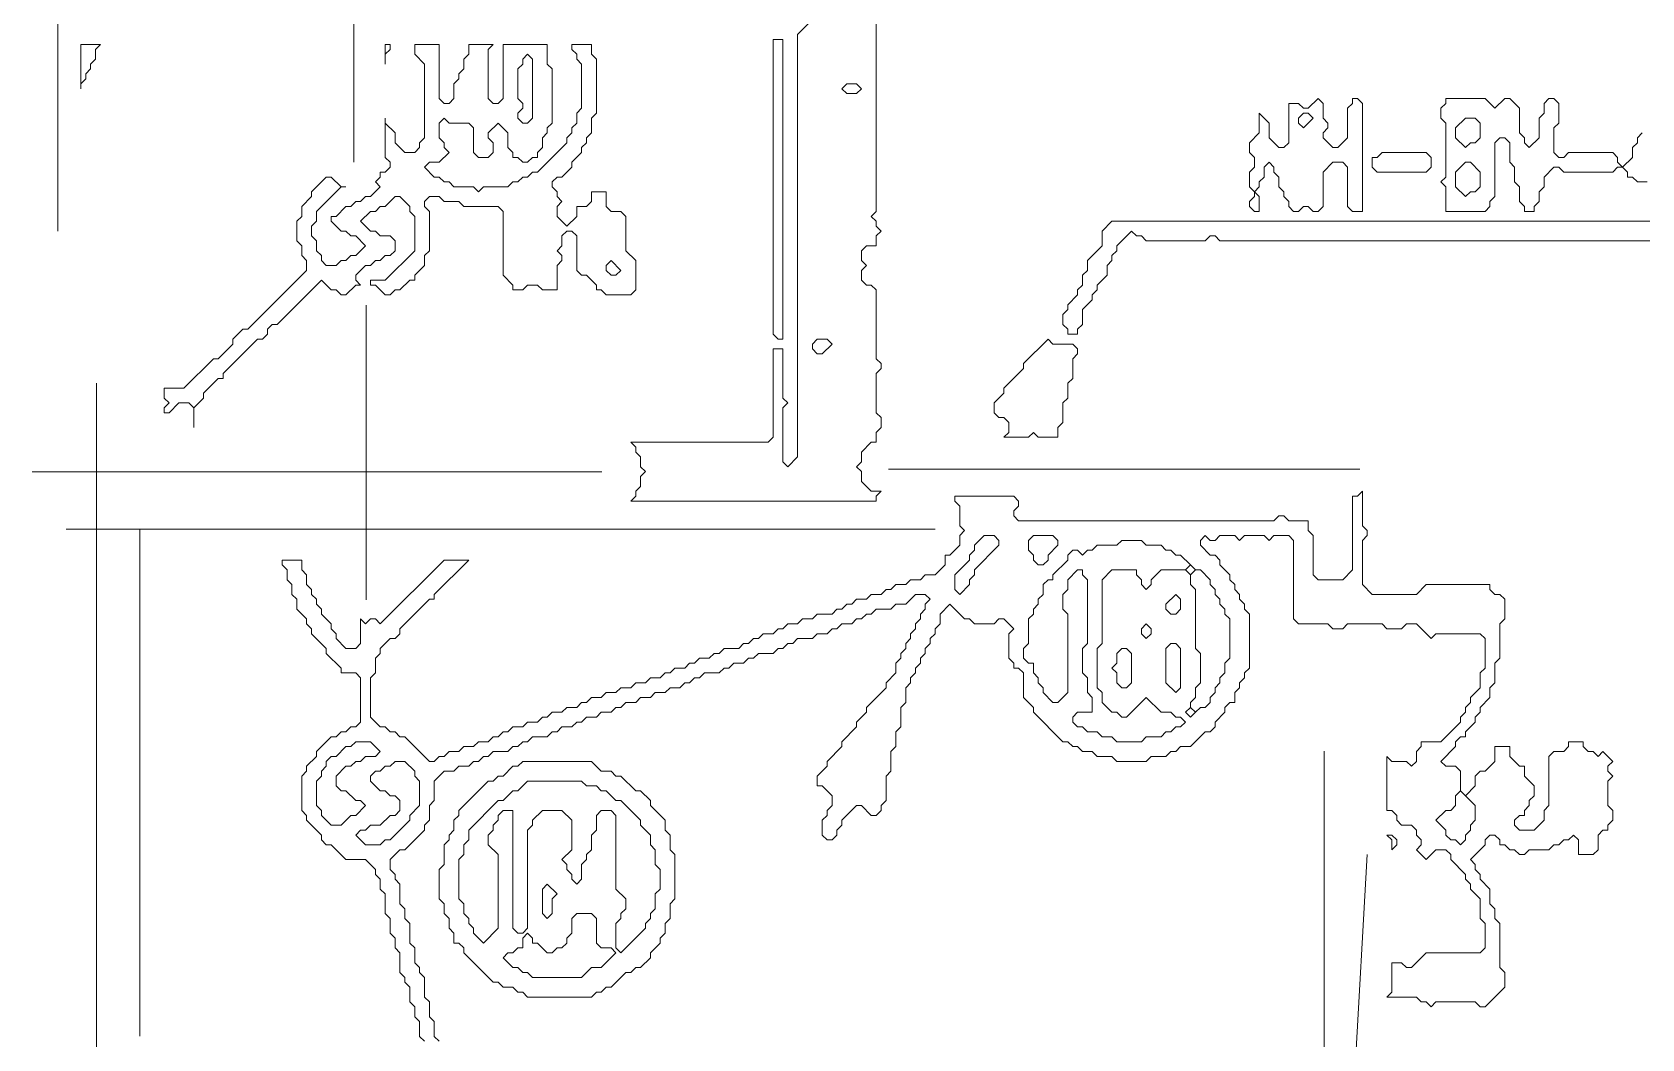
# Model space of a CAD drawing. Header units: millimetres. Extents: x 4 to 412, y 4 to 290.
# Drawn here: x 299.16 to 327.87, y 136.05 to 154 of the extents above; entities that cross this region are included whole.
import ezdxf

# ---------------------------------------------------------------- set-up
doc = ezdxf.new("R2010")
doc.units = ezdxf.units.MM
for name, color, linetype, lineweight in [('TRACE_CURVE', 6, 'Continuous', 0), ('TRACE_STRAIGHT', 5, 'Continuous', 0), ('TRACE_TEXT_SYMBOL', 6, 'Continuous', 0)]:
    doc.layers.add(name, color=color, linetype=linetype, lineweight=lineweight)

msp = doc.modelspace()

# ---------------------------------------------------------------- linework, layer by layer
at = {"layer": 'TRACE_CURVE', "color": 6}
for points in [[(314.304, 150.453), (314.217, 150.54), (314.217, 150.628), (314.129, 150.715), (314.217, 150.803), (314.217, 154.919)], [(313.341, 154.481), (312.815, 153.956), (312.815, 146.424), (312.64, 146.249), (312.553, 146.337), (312.553, 147.3), (312.64, 147.388), (312.553, 147.475), (312.553, 148.351), (312.378, 148.351), (312.378, 146.775), (312.29, 146.687), (309.838, 146.687), (309.926, 146.599), (309.926, 146.512), (310.013, 146.424), (310.013, 146.249), (310.101, 146.162), (310.013, 146.074), (310.013, 145.899), (309.926, 145.811), (309.926, 145.724), (309.838, 145.636), (314.217, 145.636), (314.217, 145.724), (314.304, 145.811), (314.129, 145.811), (313.954, 145.986), (313.954, 146.162), (313.866, 146.249), (313.954, 146.337), (313.954, 146.512), (314.129, 146.687), (314.217, 146.687), (314.217, 146.862), (314.304, 146.95), (314.304, 147.125), (314.217, 147.212), (314.217, 147.913), (314.304, 148.001), (314.304, 148.088), (314.217, 148.176), (314.217, 149.402), (314.129, 149.489), (314.042, 149.489), (313.954, 149.577), (313.954, 149.752), (314.042, 149.84), (313.954, 149.927), (313.954, 150.102), (314.042, 150.19), (314.217, 150.19), (314.217, 150.365), (314.304, 150.453)], [(327.878, 152.204), (327.791, 152.117), (327.791, 152.029), (327.703, 151.941), (327.703, 151.766), (327.528, 151.591), (327.44, 151.679), (327.44, 151.766), (327.353, 151.854), (326.565, 151.854), (326.477, 151.766), (326.389, 151.766), (326.302, 151.854), (326.302, 152.292), (326.389, 152.379), (326.389, 152.73), (326.302, 152.817), (326.214, 152.817), (326.127, 152.73), (326.127, 152.554), (326.039, 152.467), (326.039, 152.117), (325.864, 151.941), (325.776, 152.029), (325.776, 152.117), (325.689, 152.204), (325.689, 152.642), (325.514, 152.817), (325.426, 152.817), (325.251, 152.642), (325.076, 152.817), (324.375, 152.817), (324.375, 152.73), (324.288, 152.642), (324.288, 152.467), (324.375, 152.379), (324.375, 151.416), (324.288, 151.328)], [(324.288, 151.328), (324.375, 151.241), (324.375, 150.803), (325.076, 150.803), (325.163, 150.891), (325.163, 150.978), (325.251, 151.066), (325.251, 152.029), (325.339, 152.117), (325.426, 152.117), (325.514, 152.029), (325.514, 151.679), (325.601, 151.591), (325.601, 151.328), (325.689, 151.241), (325.689, 150.978), (325.776, 150.891), (325.776, 150.803), (325.952, 150.803), (325.952, 150.891), (326.039, 150.978), (326.039, 151.153), (326.127, 151.241), (326.127, 151.416), (326.302, 151.591), (326.389, 151.591), (326.477, 151.504), (327.353, 151.504), (327.44, 151.591), (327.528, 151.591), (327.616, 151.504), (327.616, 151.416), (327.703, 151.416), (327.791, 151.328), (327.966, 151.328)], [(317.632, 149.139), (317.632, 149.051), (317.544, 148.964), (317.544, 148.789), (317.632, 148.701), (317.632, 148.614), (317.807, 148.614), (317.807, 148.701), (317.895, 148.789), (317.895, 149.051), (318.07, 149.227), (318.07, 149.314), (318.157, 149.402), (318.157, 149.489), (318.333, 149.665), (318.333, 149.84), (318.42, 149.927), (318.42, 150.015), (318.508, 150.102), (318.508, 150.19), (318.771, 150.453), (318.858, 150.365), (318.946, 150.365), (319.033, 150.278), (320.084, 150.278), (320.172, 150.365), (320.259, 150.365), (320.347, 150.278), (328.579, 150.278)], [(330.068, 150.628), (318.42, 150.628), (318.245, 150.453), (318.245, 150.19), (317.982, 149.927), (317.982, 149.752), (317.895, 149.665), (317.895, 149.489), (317.807, 149.402), (317.807, 149.314), (317.632, 149.139)], [(322.887, 145.811), (322.799, 145.724), (322.711, 145.724), (322.711, 144.41), (322.536, 144.235), (322.098, 144.235), (322.011, 144.322), (322.011, 145.023), (321.923, 145.111), (321.923, 145.286), (321.573, 145.286), (321.485, 145.373), (321.398, 145.373), (321.31, 145.286), (316.756, 145.286), (316.669, 145.373), (316.669, 145.461), (316.756, 145.549), (316.756, 145.636), (316.669, 145.724), (315.618, 145.724), (315.618, 145.636), (315.705, 145.549), (315.705, 145.198), (315.793, 145.111), (315.705, 145.023), (315.705, 144.848), (315.53, 144.673), (315.443, 144.673), (315.443, 144.498), (315.268, 144.322), (315.092, 144.322), (315.005, 144.235), (314.83, 144.235), (314.742, 144.147), (314.567, 144.147), (314.479, 144.06), (314.392, 144.06), (314.304, 143.972), (314.129, 143.972), (314.042, 143.885), (313.866, 143.885), (313.779, 143.797), (313.691, 143.797), (313.604, 143.709), (313.516, 143.709), (313.428, 143.622), (313.166, 143.622), (313.078, 143.534), (312.903, 143.534), (312.815, 143.447), (312.64, 143.447), (312.553, 143.359), (312.465, 143.359), (312.378, 143.272), (312.202, 143.272), (312.115, 143.184), (312.027, 143.184), (311.94, 143.096), (311.852, 143.096), (311.765, 143.009), (311.502, 143.009), (311.414, 142.921), (311.327, 142.921)], [(324.025, 144.147), (323.85, 143.972), (323.062, 143.972), (322.887, 144.147), (322.887, 144.935), (322.974, 145.023), (322.974, 145.111), (322.887, 145.198), (322.887, 145.811)], [(316.406, 143.534), (316.494, 143.534), (316.669, 143.359), (316.581, 143.272), (316.581, 142.834), (316.669, 142.746), (316.669, 142.659), (316.756, 142.659), (316.844, 142.571), (316.844, 142.133), (317.019, 141.958), (317.019, 141.87), (317.544, 141.345), (317.632, 141.345), (317.72, 141.257), (317.807, 141.257), (317.895, 141.17), (318.07, 141.17), (318.157, 141.082), (318.42, 141.082), (318.508, 140.995), (319.033, 140.995), (319.121, 141.082), (319.384, 141.082), (319.471, 141.17), (319.559, 141.17), (319.646, 141.257), (319.821, 141.257), (320.084, 141.52), (320.172, 141.52), (320.259, 141.608), (320.259, 141.695), (320.434, 141.87), (320.434, 141.958), (320.522, 142.046), (320.61, 142.046), (320.61, 142.221), (320.697, 142.308), (320.697, 142.396), (320.785, 142.483), (320.785, 142.571), (320.872, 142.659), (320.872, 143.622), (320.785, 143.709), (320.785, 143.797), (320.697, 143.885), (320.697, 143.972), (320.61, 144.06), (320.61, 144.147), (320.522, 144.235), (320.522, 144.322), (320.347, 144.498), (320.347, 144.585), (320.259, 144.673), (320.172, 144.673), (319.997, 144.848), (319.997, 144.935), (320.084, 145.023), (320.172, 144.935), (320.259, 144.935), (320.347, 145.023), (320.61, 145.023), (320.697, 144.935), (320.785, 145.023)], [(320.785, 145.023), (321.135, 145.023), (321.223, 144.935), (321.31, 145.023), (321.573, 145.023), (321.66, 144.935), (321.66, 143.534), (321.748, 143.447), (322.273, 143.447), (322.361, 143.359), (322.536, 143.359), (322.624, 143.447), (323.237, 143.447), (323.324, 143.359), (323.587, 143.359), (323.675, 143.447), (323.85, 143.447), (324.113, 143.184), (324.2, 143.272), (324.988, 143.272), (325.076, 143.184), (325.076, 142.659), (324.988, 142.571), (324.988, 142.308), (324.813, 142.133), (324.813, 142.046), (324.726, 141.958), (324.726, 141.87), (324.638, 141.783), (324.638, 141.695), (324.288, 141.345), (323.937, 141.345), (323.937, 141.257), (323.85, 141.17), (323.85, 140.995), (323.762, 140.907), (323.675, 140.995), (323.412, 140.995), (323.324, 141.082), (323.324, 140.119), (323.412, 140.119), (323.5, 140.031), (323.5, 139.944), (323.587, 139.856), (323.762, 139.856), (323.85, 139.769), (323.85, 139.681), (323.937, 139.593), (323.937, 139.506), (323.85, 139.418), (324.025, 139.243), (324.2, 139.418), (324.375, 139.418), (324.463, 139.331), (324.463, 139.243), (324.726, 138.98), (324.726, 138.893), (324.813, 138.805), (324.813, 138.718), (324.988, 138.543), (324.988, 138.192), (325.076, 138.105), (325.076, 137.667), (324.988, 137.579)], [(317.807, 144.41), (317.632, 144.235), (317.632, 144.06), (317.544, 143.972), (317.544, 143.709), (317.632, 143.622), (317.632, 142.221), (317.457, 142.046), (317.369, 142.046), (317.194, 142.221), (317.194, 142.308), (317.107, 142.396), (317.107, 142.483), (317.019, 142.571), (317.019, 142.746), (316.931, 142.746), (316.844, 142.834), (316.844, 143.009), (316.931, 143.096), (316.931, 143.534), (317.019, 143.622), (317.019, 143.709), (317.107, 143.797), (317.107, 143.885), (317.194, 143.972), (317.194, 144.147), (317.282, 144.235), (317.369, 144.235), (317.369, 144.322), (317.632, 144.585), (317.632, 144.673), (317.72, 144.76), (317.807, 144.76), (317.895, 144.673), (317.982, 144.76), (318.07, 144.76), (318.157, 144.848), (318.508, 144.848)], [(318.508, 144.848), (318.595, 144.935), (318.946, 144.935), (319.033, 144.848), (319.296, 144.848), (319.384, 144.76), (319.471, 144.76), (319.559, 144.673), (319.646, 144.673), (319.821, 144.498), (319.734, 144.41), (319.296, 144.41), (319.121, 144.235), (319.121, 144.147), (319.033, 144.06), (318.946, 144.147), (318.946, 144.235), (318.858, 144.322), (318.858, 144.41), (318.42, 144.41), (318.245, 144.235), (318.245, 143.096), (318.157, 143.009), (318.157, 142.308), (318.245, 142.221), (318.245, 142.046), (318.42, 141.87), (318.508, 141.87), (318.595, 141.783), (318.683, 141.783), (319.033, 142.133), (319.296, 141.87), (319.471, 141.87), (319.559, 141.783), (319.646, 141.783), (319.734, 141.695), (319.646, 141.608), (319.559, 141.608), (319.471, 141.52), (319.384, 141.52), (319.296, 141.433), (319.033, 141.433), (318.946, 141.345), (318.508, 141.345), (318.42, 141.433), (318.245, 141.433), (318.157, 141.52), (317.982, 141.52), (317.895, 141.608), (317.807, 141.608), (317.72, 141.695), (317.72, 141.783), (317.807, 141.87), (318.07, 141.87), (318.07, 142.133), (317.982, 142.221), (317.982, 142.483), (317.895, 142.571), (317.895, 143.009), (317.982, 143.096), (317.982, 144.235), (317.895, 144.322), (317.895, 144.41), (317.807, 144.41)], [(306.335, 143.972), (306.948, 144.585), (306.51, 144.585), (305.372, 143.447), (305.284, 143.534), (305.196, 143.534), (305.109, 143.447), (305.021, 143.534), (305.021, 143.096), (304.934, 143.009), (304.759, 143.009), (304.583, 143.184), (304.583, 143.272), (304.496, 143.359), (304.496, 143.447), (304.321, 143.622), (304.321, 143.709), (304.233, 143.797), (304.233, 143.885), (304.146, 143.972), (304.146, 144.06), (304.058, 144.147), (304.058, 144.322), (303.97, 144.41), (303.97, 144.585), (303.62, 144.585), (303.62, 144.498), (303.708, 144.41), (303.708, 144.235), (303.795, 144.147), (303.795, 143.972), (303.883, 143.885), (303.883, 143.709), (304.058, 143.534), (304.058, 143.447), (304.146, 143.359), (304.146, 143.272), (304.408, 143.009), (304.408, 142.921), (304.671, 142.659), (304.671, 142.571), (304.934, 142.571), (305.021, 142.483), (305.021, 141.695), (304.934, 141.608), (304.846, 141.608), (304.759, 141.52), (304.671, 141.52), (304.583, 141.433), (304.496, 141.433), (304.233, 141.17), (304.233, 141.082), (304.058, 140.907), (304.058, 140.82), (303.97, 140.732), (303.97, 140.119), (304.058, 140.031), (304.058, 139.944), (304.321, 139.681), (304.321, 139.593), (304.408, 139.506), (304.496, 139.506), (304.759, 139.243), (305.109, 139.243)], [(327.178, 141.17), (327.09, 141.082), (327.003, 141.17), (326.915, 141.17), (326.827, 141.257), (326.827, 141.345), (326.565, 141.345), (326.565, 141.257), (326.477, 141.17), (326.302, 141.17), (326.214, 141.082), (326.214, 140.206), (326.127, 140.119), (326.127, 139.944), (325.952, 139.769), (325.689, 139.769), (325.601, 139.856), (325.601, 139.944), (325.689, 140.031), (325.776, 140.031), (325.776, 140.119), (325.864, 140.206), (325.864, 140.294), (325.952, 140.382), (325.952, 140.557), (325.776, 140.732), (325.776, 140.907), (325.689, 140.907), (325.514, 141.082), (325.514, 141.257), (325.251, 141.257), (325.251, 140.995), (325.076, 140.82), (324.988, 140.82), (324.901, 140.732), (324.901, 140.557), (324.726, 140.382), (324.638, 140.469), (324.638, 140.82), (324.55, 140.907), (324.375, 140.907), (324.288, 140.995), (324.55, 141.257), (324.55, 141.345), (324.638, 141.433), (324.726, 141.433), (324.726, 141.52), (324.901, 141.695), (324.901, 141.783), (324.988, 141.87), (324.988, 141.958), (325.163, 142.133), (325.163, 142.308), (325.251, 142.396), (325.251, 142.746), (325.339, 142.834), (325.339, 143.447), (325.426, 143.534), (325.426, 143.885), (325.339, 143.972), (325.251, 143.972), (325.163, 144.06), (325.163, 144.147), (324.025, 144.147)], [(311.327, 142.921), (311.239, 142.834), (311.064, 142.834), (310.976, 142.746), (310.889, 142.746), (310.801, 142.659), (310.626, 142.659), (310.539, 142.571), (310.451, 142.571), (310.363, 142.483), (310.188, 142.483), (310.101, 142.396), (309.926, 142.396), (309.838, 142.308), (309.663, 142.308), (309.575, 142.221), (309.4, 142.221), (309.312, 142.133), (309.137, 142.133), (309.05, 142.046), (308.962, 142.046), (308.875, 141.958), (308.699, 141.958), (308.612, 141.87), (308.437, 141.87), (308.349, 141.783), (308.262, 141.783), (308.174, 141.695), (307.999, 141.695), (307.911, 141.608), (307.736, 141.608), (307.649, 141.52), (307.561, 141.52), (307.473, 141.433), (307.386, 141.433), (307.298, 141.345), (307.123, 141.345), (307.036, 141.257), (306.86, 141.257), (306.773, 141.17), (306.598, 141.17), (306.51, 141.082), (306.423, 141.082), (306.335, 140.995), (306.247, 140.995), (305.81, 141.433), (305.722, 141.433), (305.634, 141.52), (305.547, 141.52), (305.459, 141.608), (305.372, 141.608), (305.196, 141.783), (305.196, 142.483), (305.284, 142.571), (305.284, 142.834), (305.372, 142.921), (305.372, 143.009), (305.547, 143.184), (305.634, 143.184), (305.722, 143.272), (305.722, 143.359), (306.247, 143.885), (306.335, 143.885), (306.335, 143.972)], [(308.962, 141.695), (309.05, 141.783), (309.225, 141.783), (309.312, 141.87), (309.488, 141.87), (309.575, 141.958), (309.663, 141.958), (309.75, 142.046), (309.926, 142.046), (310.013, 142.133), (310.188, 142.133), (310.276, 142.221), (310.451, 142.221), (310.539, 142.308), (310.714, 142.308), (310.801, 142.396), (310.889, 142.396), (310.976, 142.483), (311.064, 142.483), (311.152, 142.571), (311.414, 142.571), (311.502, 142.659), (311.589, 142.659), (311.677, 142.746), (311.852, 142.746), (311.94, 142.834), (312.027, 142.834), (312.115, 142.921), (312.378, 142.921), (312.465, 143.009), (312.553, 143.009), (312.64, 143.096), (312.728, 143.096), (312.815, 143.184), (313.078, 143.184), (313.166, 143.272), (313.341, 143.272), (313.428, 143.359), (313.516, 143.359), (313.604, 143.447), (313.779, 143.447), (313.866, 143.534), (313.954, 143.534), (314.042, 143.622), (314.129, 143.622), (314.217, 143.709), (314.479, 143.709), (314.567, 143.797), (314.742, 143.797), (314.917, 143.972), (315.092, 143.972), (315.18, 143.885), (315.092, 143.797), (315.092, 143.709), (315.005, 143.622), (315.005, 143.534), (314.917, 143.447), (314.917, 143.359), (314.83, 143.272), (314.83, 143.184), (314.742, 143.096), (314.742, 143.009), (314.655, 142.921), (314.655, 142.834)], [(314.655, 142.834), (314.567, 142.746), (314.567, 142.571), (314.392, 142.396), (314.392, 142.308), (314.042, 141.958), (314.042, 141.87), (313.866, 141.695), (313.866, 141.608), (313.604, 141.345), (313.604, 141.257), (313.341, 140.995), (313.341, 140.907), (313.166, 140.732), (313.166, 140.557), (313.253, 140.557), (313.428, 140.382), (313.428, 140.206), (313.341, 140.119), (313.341, 140.031), (313.253, 139.944), (313.253, 139.681), (313.341, 139.593), (313.428, 139.593), (313.516, 139.681), (313.516, 139.769), (313.604, 139.856), (313.604, 139.944), (313.866, 140.206), (313.954, 140.206), (314.129, 140.031), (314.217, 140.031), (314.304, 140.119), (314.304, 140.206), (314.392, 140.294), (314.392, 140.732), (314.479, 140.82), (314.479, 141.17), (314.567, 141.257), (314.567, 141.52), (314.655, 141.608), (314.655, 141.958), (314.742, 142.046), (314.742, 142.308), (314.83, 142.396), (314.83, 142.483), (314.917, 142.571), (314.917, 142.659), (315.005, 142.746), (315.005, 142.834), (315.092, 142.921), (315.092, 143.009), (315.18, 143.096), (315.18, 143.184), (315.268, 143.272), (315.268, 143.359), (315.355, 143.447), (315.355, 143.622), (315.53, 143.797), (315.793, 143.534), (315.881, 143.534), (315.968, 143.447), (316.318, 143.447), (316.406, 143.534)], [(306.423, 136.003), (306.335, 136.09), (306.335, 136.353), (306.247, 136.441), (306.247, 136.704), (306.16, 136.791), (306.16, 137.141), (306.072, 137.229), (306.072, 137.317), (305.985, 137.404), (305.985, 137.667), (305.897, 137.754), (305.897, 138.105), (305.81, 138.192), (305.81, 138.367), (305.722, 138.455), (305.722, 138.805), (305.634, 138.893), (305.634, 138.98), (305.547, 139.068), (305.547, 139.243), (305.722, 139.418), (305.81, 139.418), (306.16, 139.769), (306.16, 139.856), (306.247, 139.944), (306.247, 140.206), (306.335, 140.294), (306.335, 140.644), (306.51, 140.82), (306.685, 140.82), (306.773, 140.907), (306.948, 140.907), (307.036, 140.995), (307.123, 140.995), (307.211, 141.082), (307.298, 141.082), (307.386, 141.17), (307.649, 141.17), (307.736, 141.257), (307.824, 141.257), (307.911, 141.345), (307.999, 141.345), (308.086, 141.433), (308.349, 141.433), (308.437, 141.52), (308.524, 141.52), (308.612, 141.608), (308.787, 141.608), (308.875, 141.695), (308.962, 141.695)], [(324.988, 137.579), (324.025, 137.579), (323.762, 137.317), (323.675, 137.317), (323.587, 137.404), (323.412, 137.404), (323.412, 136.879), (323.324, 136.791), (323.85, 136.791), (323.937, 136.704), (324.025, 136.704), (324.113, 136.616), (324.2, 136.704), (324.901, 136.704), (324.988, 136.616), (325.076, 136.616), (325.426, 136.966), (325.426, 137.229), (325.339, 137.317), (325.339, 138.105), (325.251, 138.192), (325.251, 138.367), (325.163, 138.455), (325.163, 138.718), (324.988, 138.893), (324.988, 138.98), (324.901, 139.068), (324.901, 139.156), (324.813, 139.243), (325.076, 139.506), (325.076, 139.593), (325.163, 139.681), (325.251, 139.681), (325.339, 139.593), (325.339, 139.506), (325.426, 139.506), (325.514, 139.418), (325.601, 139.418), (325.689, 139.331), (325.776, 139.331), (325.864, 139.418), (326.214, 139.418), (326.302, 139.506), (326.389, 139.506), (326.477, 139.593), (326.565, 139.593), (326.652, 139.681), (326.74, 139.593), (326.74, 139.331), (327.003, 139.331), (327.09, 139.418), (327.09, 139.681), (327.178, 139.769), (327.265, 139.769), (327.265, 139.856), (327.353, 139.944), (327.353, 140.119), (327.265, 140.206), (327.265, 140.644), (327.353, 140.732), (327.265, 140.82), (327.265, 140.907), (327.353, 140.995), (327.178, 141.17)], [(305.109, 139.243), (305.284, 139.068), (305.284, 138.98), (305.372, 138.893), (305.372, 138.718), (305.459, 138.63), (305.459, 138.28), (305.547, 138.192), (305.547, 137.93), (305.634, 137.842), (305.634, 137.667), (305.722, 137.579), (305.722, 137.229), (305.81, 137.141), (305.81, 137.054), (305.897, 136.966), (305.897, 136.704), (305.985, 136.616), (305.985, 136.441), (306.072, 136.353), (306.072, 136.09), (306.16, 136.003)]]:
    msp.add_lwpolyline(points, dxfattribs=at)
for points in [[(313.604, 152.992), (313.691, 153.08), (313.866, 153.08), (313.954, 152.992), (313.866, 152.905), (313.691, 152.905)], [(324.726, 152.467), (324.901, 152.467), (324.988, 152.379), (324.988, 152.117), (324.901, 152.029), (324.813, 152.029), (324.726, 151.941), (324.55, 152.117), (324.55, 152.292)], [(324.726, 151.679), (324.813, 151.679), (324.988, 151.504), (324.988, 151.241), (324.901, 151.153), (324.813, 151.153), (324.726, 151.066), (324.55, 151.241), (324.55, 151.504)], [(313.078, 148.438), (313.166, 148.526), (313.341, 148.526), (313.428, 148.438), (313.253, 148.263), (313.166, 148.263), (313.078, 148.351)], [(316.143, 145.023), (316.318, 145.023), (316.406, 144.935), (316.406, 144.848), (315.968, 144.41), (315.968, 144.322), (315.881, 144.235), (315.881, 144.147), (315.705, 143.972), (315.618, 144.06), (315.618, 144.322), (315.881, 144.585), (315.881, 144.673), (315.968, 144.76), (315.968, 144.848)], [(316.931, 144.935), (317.019, 145.023), (317.369, 145.023), (317.457, 144.935), (317.457, 144.848), (317.282, 144.673), (317.282, 144.585), (317.194, 144.498), (317.107, 144.498), (317.019, 144.585), (317.019, 144.673), (316.931, 144.76)], [(319.734, 144.41), (319.821, 144.498), (319.909, 144.41), (319.821, 144.322)], [(319.821, 144.322), (319.909, 144.41), (319.997, 144.41), (320.172, 144.235), (320.172, 144.147), (320.259, 144.06), (320.259, 143.972), (320.347, 143.885), (320.347, 143.797), (320.434, 143.709), (320.434, 143.622), (320.522, 143.534), (320.522, 142.834), (320.434, 142.746), (320.434, 142.571), (320.347, 142.483), (320.347, 142.396), (320.259, 142.308), (320.259, 142.221), (320.172, 142.133), (320.172, 142.046), (320.084, 141.958), (319.997, 141.958), (319.909, 141.87), (319.821, 141.958), (319.821, 142.046), (319.909, 142.133), (319.909, 142.308), (319.997, 142.396), (319.997, 142.921), (319.909, 143.009), (319.909, 144.06), (319.821, 144.147)], [(319.559, 143.972), (319.646, 143.885), (319.646, 143.709), (319.559, 143.622), (319.471, 143.622), (319.384, 143.709), (319.384, 143.797)], [(318.946, 143.359), (319.033, 143.447), (319.121, 143.359), (319.121, 143.272), (319.033, 143.184), (318.946, 143.272)], [(318.508, 142.921), (318.595, 143.009), (318.683, 143.009), (318.771, 142.921), (318.771, 142.396), (318.683, 142.308), (318.595, 142.308), (318.508, 142.396), (318.508, 142.571), (318.42, 142.659), (318.508, 142.746)], [(319.384, 143.009), (319.471, 143.096), (319.559, 143.096), (319.646, 143.009), (319.646, 142.308), (319.559, 142.221), (319.384, 142.396)], [(319.734, 141.87), (319.821, 141.958), (319.909, 141.87), (319.821, 141.783)], [(304.846, 141.257), (304.934, 141.345), (305.196, 141.345), (305.372, 141.17), (305.284, 141.082), (305.109, 141.082), (305.021, 140.995), (304.934, 140.995), (304.846, 140.907), (304.759, 140.907), (304.583, 140.732), (304.583, 140.557), (304.671, 140.469), (304.759, 140.469), (304.934, 140.294), (305.021, 140.294), (305.109, 140.206), (304.934, 140.031), (304.846, 140.031), (304.671, 139.856), (304.496, 139.856), (304.321, 140.031), (304.321, 140.119), (304.233, 140.206), (304.233, 140.644), (304.321, 140.732), (304.321, 140.82), (304.408, 140.907), (304.408, 140.995), (304.496, 141.082), (304.583, 141.082), (304.759, 141.257)], [(305.547, 140.907), (305.634, 140.995), (305.81, 140.995), (305.985, 140.82), (305.985, 140.732), (306.072, 140.644), (306.072, 140.206), (305.897, 140.031), (305.897, 139.944), (305.547, 139.593), (305.459, 139.593), (305.372, 139.506), (305.109, 139.506), (304.934, 139.681), (305.021, 139.769), (305.109, 139.769), (305.196, 139.856), (305.372, 139.856), (305.547, 140.031), (305.634, 140.031), (305.722, 140.119), (305.722, 140.294), (305.634, 140.382), (305.547, 140.382), (305.459, 140.469), (305.372, 140.469), (305.196, 140.644), (305.196, 140.732), (305.284, 140.82), (305.372, 140.82), (305.459, 140.907)], [(324.55, 140.382), (324.638, 140.469), (324.901, 140.206), (324.901, 139.944), (324.813, 139.856), (324.813, 139.769), (324.726, 139.681), (324.726, 139.593), (324.638, 139.506), (324.55, 139.593), (324.463, 139.593), (324.375, 139.681), (324.375, 139.769), (324.2, 139.944), (324.375, 140.119), (324.463, 140.119), (324.55, 140.206)]]:
    msp.add_lwpolyline(points, close=True, dxfattribs=at)
at = {"layer": 'TRACE_STRAIGHT', "color": 5}
for p, q in [((304.901, 171.208), (304.901, 151.679)), ((299.621, 164.289), (299.621, 150.453)), ((305.118, 149.128), (305.118, 143.873)), ((300.309, 147.738), (300.309, 106.402)), ((299.163, 146.161), (309.322, 146.161)), ((314.436, 146.205), (322.843, 146.205)), ((299.767, 145.133), (315.268, 145.133)), ((301.082, 145.133), (301.082, 136.093)), ((322.204, 141.174), (322.204, 106.403)), ((322.683, 134.213), (322.974, 139.331))]:
    msp.add_line(p, q, dxfattribs=at)
at = {"layer": 'TRACE_TEXT_SYMBOL', "color": 6}
for points in [[(300.03, 153.781), (300.03, 152.992), (300.03, 153.08), (300.117, 153.167), (300.117, 153.255), (300.205, 153.343), (300.205, 153.43), (300.292, 153.518), (300.292, 153.693), (300.38, 153.781)], [(305.459, 153.781), (305.459, 153.43), (305.459, 153.605), (305.547, 153.693), (305.547, 153.781)], [(307.911, 153.518), (307.999, 153.605), (308.086, 153.518), (308.086, 152.467), (307.999, 152.379), (307.911, 152.379), (307.824, 152.467), (307.824, 152.554), (307.911, 152.642), (307.911, 152.73), (307.824, 152.817), (307.824, 153.343), (307.911, 153.43)], [(312.378, 153.868), (312.378, 148.614), (312.465, 148.526), (312.553, 148.526), (312.553, 153.868)], [(321.748, 152.467), (321.836, 152.554), (321.923, 152.554), (322.011, 152.467), (321.836, 152.292), (321.748, 152.379)], [(323.237, 151.854), (323.149, 151.766), (323.062, 151.766), (323.062, 151.591), (323.149, 151.504), (324.025, 151.504), (324.113, 151.591), (324.113, 151.766), (324.025, 151.854)], [(309.4, 149.84), (309.488, 149.927), (309.663, 149.752), (309.575, 149.665), (309.488, 149.665), (309.4, 149.752)], [(317.282, 148.526), (316.844, 148.088), (316.844, 148.001), (316.494, 147.65), (316.494, 147.563), (316.318, 147.388), (316.318, 147.212), (316.406, 147.125), (316.494, 147.125), (316.581, 147.037), (316.581, 146.862), (316.494, 146.775), (316.931, 146.775), (317.019, 146.862), (317.107, 146.775), (317.457, 146.775), (317.457, 146.95), (317.544, 147.037), (317.544, 147.388), (317.632, 147.475), (317.632, 147.738), (317.72, 147.825), (317.72, 148.176), (317.807, 148.263), (317.807, 148.351), (317.72, 148.438), (317.369, 148.438)], [(323.324, 139.681), (323.412, 139.593), (323.412, 139.418), (323.5, 139.506), (323.5, 139.593), (323.412, 139.681)], [(308.262, 138.718), (308.349, 138.805), (308.524, 138.63), (308.437, 138.543), (308.437, 138.28), (308.349, 138.192), (308.262, 138.28)], [(308.787, 138.192), (308.875, 138.28), (309.137, 138.28), (309.225, 138.192), (309.225, 137.754), (309.312, 137.667), (309.488, 137.667), (309.575, 137.579), (309.312, 137.317), (309.137, 137.317), (308.962, 137.141), (308.086, 137.141), (307.999, 137.229), (307.911, 137.229), (307.824, 137.317), (307.736, 137.317), (307.561, 137.492), (307.649, 137.579), (307.736, 137.579), (307.824, 137.667), (307.911, 137.667), (307.911, 137.842), (307.999, 137.93), (308.086, 137.842), (308.086, 137.754), (308.174, 137.754), (308.349, 137.579), (308.437, 137.579), (308.524, 137.667), (308.612, 137.667), (308.699, 137.754), (308.699, 137.842), (308.787, 137.93)]]:
    msp.add_lwpolyline(points, close=True, dxfattribs=at)
for points in [[(305.985, 153.781), (305.985, 153.605), (306.16, 153.43), (306.16, 152.117), (306.072, 152.029), (306.072, 151.941), (305.985, 151.854), (305.81, 151.854), (305.634, 152.029), (305.634, 152.204), (305.459, 152.379), (305.459, 152.467), (305.459, 151.766), (305.547, 151.679), (305.547, 151.591), (305.459, 151.504), (305.372, 151.504), (305.372, 151.416), (305.284, 151.328), (305.372, 151.241), (305.196, 151.066), (305.109, 151.066), (305.021, 150.978), (304.934, 150.978), (304.846, 150.891), (304.759, 150.891), (304.583, 150.715), (304.496, 150.715), (304.496, 150.628), (304.671, 150.453), (304.759, 150.453), (304.846, 150.365), (304.934, 150.365), (305.109, 150.19), (304.934, 150.015), (304.846, 150.015), (304.759, 149.927), (304.671, 149.927), (304.583, 149.84), (304.408, 149.84), (304.321, 149.927), (304.321, 150.015), (304.233, 150.102), (304.233, 150.278), (304.146, 150.365), (304.146, 150.54), (304.233, 150.628), (304.233, 150.803), (304.671, 151.241), (304.759, 151.241), (304.671, 151.241), (304.496, 151.416), (304.408, 151.416), (304.146, 151.153), (304.146, 151.066), (303.97, 150.891), (303.97, 150.715), (303.883, 150.628), (303.883, 150.278), (303.97, 150.19), (303.97, 150.015), (304.058, 149.927), (304.058, 149.752), (303.007, 148.701)], [(307.298, 152.117), (307.298, 152.204), (307.473, 152.379), (307.649, 152.204), (307.649, 151.941), (307.736, 151.854), (307.736, 151.766), (307.824, 151.766), (307.911, 151.679), (307.999, 151.679), (308.086, 151.766), (308.174, 151.766), (308.174, 151.854), (308.262, 151.941), (308.262, 152.117), (308.349, 152.204), (308.349, 152.292), (308.437, 152.379), (308.437, 153.343), (308.349, 153.43), (308.349, 153.781), (307.561, 153.781), (307.561, 152.817), (307.473, 152.73), (307.386, 152.73), (307.298, 152.817), (307.298, 153.693), (307.386, 153.781), (306.948, 153.781), (306.948, 153.605), (306.86, 153.518), (306.86, 153.343), (306.773, 153.255), (306.773, 153.167), (306.685, 153.08), (306.685, 152.817), (306.598, 152.73), (306.51, 152.73), (306.423, 152.817), (306.423, 153.781), (305.985, 153.781)], [(308.612, 150.978), (308.524, 151.066), (308.524, 151.153), (308.437, 151.241), (308.437, 151.328), (308.524, 151.416), (308.612, 151.416), (308.787, 151.591), (308.787, 151.679), (308.962, 151.854), (308.962, 151.941), (309.05, 152.029), (309.05, 152.117), (309.137, 152.204), (309.137, 152.467), (309.225, 152.554), (309.225, 153.518), (309.137, 153.605), (309.137, 153.781), (308.787, 153.781), (308.787, 153.693), (308.875, 153.605), (308.875, 153.518), (308.962, 153.43), (308.962, 152.642), (308.875, 152.554), (308.875, 152.379), (308.787, 152.292), (308.787, 152.204), (308.699, 152.117), (308.699, 152.029), (308.174, 151.504), (308.086, 151.504), (307.999, 151.416), (307.911, 151.416), (307.824, 151.328), (307.736, 151.328), (307.649, 151.241), (307.211, 151.241), (307.123, 151.153), (307.036, 151.241), (306.685, 151.241), (306.598, 151.328), (306.51, 151.328), (306.423, 151.416), (306.335, 151.416), (306.16, 151.591), (306.247, 151.679), (306.423, 151.679), (306.598, 151.854), (306.51, 151.941), (306.51, 152.029), (306.423, 152.117), (306.423, 152.379), (306.51, 152.467), (306.598, 152.379), (306.948, 152.379), (307.036, 152.292), (307.036, 151.854), (307.123, 151.766), (307.298, 151.766), (307.386, 151.854), (307.386, 152.029), (307.298, 152.117)], [(322.098, 152.817), (321.923, 152.642), (321.836, 152.642), (321.748, 152.73), (321.573, 152.73), (321.573, 152.029), (321.485, 151.941), (321.398, 151.941), (321.223, 152.117), (321.223, 152.379), (321.047, 152.554), (321.047, 152.204), (320.872, 152.029), (320.872, 151.854), (320.96, 151.766), (320.96, 151.591), (320.872, 151.504), (320.872, 151.241), (320.96, 151.153), (320.96, 151.066), (320.872, 150.978), (320.872, 150.891), (320.96, 150.803), (321.047, 150.803), (321.047, 151.066), (320.96, 151.153), (321.047, 151.241), (321.047, 151.328), (321.135, 151.416), (321.135, 151.591), (321.223, 151.679), (321.31, 151.591), (321.31, 151.504), (321.398, 151.416), (321.398, 151.241), (321.485, 151.153), (321.485, 151.066), (321.573, 150.978), (321.573, 150.891), (321.66, 150.803), (321.748, 150.803), (321.836, 150.891), (321.923, 150.891), (322.011, 150.803), (322.098, 150.803), (322.186, 150.891), (322.186, 151.504), (322.361, 151.679), (322.536, 151.679), (322.624, 151.591), (322.624, 150.891), (322.711, 150.803), (322.887, 150.803), (322.887, 152.73), (322.799, 152.817), (322.711, 152.817), (322.711, 152.73), (322.624, 152.642), (322.624, 152.117), (322.449, 151.941), (322.361, 151.941), (322.186, 152.117), (322.186, 152.204), (322.273, 152.292)], [(322.273, 152.292), (322.273, 152.379), (322.186, 152.467), (322.186, 152.73), (322.098, 152.817)], [(303.007, 148.701), (302.92, 148.701), (302.744, 148.526), (302.744, 148.438), (302.482, 148.176), (302.394, 148.176), (301.869, 147.65), (301.518, 147.65), (301.518, 147.475), (301.606, 147.388), (301.518, 147.3), (301.518, 147.212), (301.606, 147.212), (301.781, 147.388), (301.956, 147.388), (302.044, 147.3), (302.044, 146.95), (302.044, 147.3), (302.219, 147.475), (302.219, 147.563), (302.482, 147.825), (302.569, 147.825), (302.569, 147.913), (303.182, 148.526), (303.27, 148.526), (303.357, 148.614), (303.357, 148.701), (303.445, 148.789), (303.533, 148.789), (304.321, 149.577), (304.496, 149.402), (304.583, 149.402), (304.671, 149.314), (304.759, 149.314), (304.934, 149.489), (305.021, 149.489), (304.934, 149.577), (304.934, 149.665), (305.109, 149.84), (305.196, 149.84), (305.284, 149.927), (305.372, 149.927), (305.459, 150.015), (305.547, 150.015), (305.634, 150.102), (305.634, 150.278), (305.547, 150.365), (305.372, 150.365), (305.284, 150.453), (305.196, 150.453), (305.021, 150.628), (305.196, 150.803), (305.284, 150.803), (305.372, 150.891), (305.459, 150.891), (305.634, 151.066), (305.722, 151.066), (305.897, 150.891), (305.897, 150.803), (305.985, 150.715), (305.985, 150.102), (305.459, 149.577), (305.196, 149.577), (305.196, 149.489)], [(305.196, 149.489), (305.284, 149.489), (305.459, 149.314), (305.547, 149.314), (305.634, 149.402), (305.722, 149.402), (305.897, 149.577), (305.985, 149.577), (305.985, 149.665), (306.16, 149.84), (306.16, 150.015), (306.247, 150.102), (306.247, 150.803), (306.16, 150.891), (306.16, 150.978), (306.247, 151.066), (306.423, 151.066), (306.51, 150.978), (306.773, 150.978), (306.86, 150.891), (307.473, 150.891), (307.561, 150.803), (307.561, 149.665), (307.736, 149.489), (307.736, 149.402), (307.911, 149.402), (307.999, 149.489), (308.174, 149.489), (308.262, 149.402), (308.524, 149.402), (308.524, 149.84), (308.612, 149.927), (308.612, 150.015), (308.524, 150.102), (308.612, 150.19), (308.612, 150.365), (308.699, 150.453), (308.787, 150.453), (308.875, 150.365), (308.875, 149.752), (308.962, 149.665), (309.05, 149.665), (309.225, 149.489), (309.225, 149.402), (309.312, 149.402), (309.4, 149.314), (309.838, 149.314), (309.926, 149.402), (309.926, 149.927), (309.75, 150.102), (309.75, 150.715), (309.663, 150.803), (309.488, 150.803), (309.4, 150.891), (309.4, 151.153), (309.137, 151.153), (309.137, 150.978), (309.05, 150.891), (308.875, 150.891), (308.875, 150.715), (308.699, 150.54), (308.524, 150.715), (308.524, 150.891), (308.612, 150.978)], [(307.911, 140.995), (307.824, 140.907), (307.736, 140.907), (307.561, 140.732), (307.473, 140.732), (307.386, 140.644), (307.298, 140.644), (306.773, 140.119), (306.773, 140.031), (306.685, 139.944), (306.685, 139.769), (306.598, 139.681), (306.598, 139.593), (306.51, 139.506), (306.51, 139.156), (306.423, 139.068), (306.423, 138.543), (306.51, 138.455), (306.51, 138.28), (306.598, 138.192), (306.598, 138.017), (306.685, 137.93), (306.685, 137.754), (306.773, 137.754), (306.86, 137.667), (306.86, 137.579), (307.386, 137.054), (307.473, 137.054), (307.561, 136.966), (307.736, 136.966), (307.824, 136.879), (307.911, 136.879), (307.999, 136.791), (309.137, 136.791), (309.225, 136.879), (309.312, 136.879), (309.4, 136.966), (309.488, 136.966), (309.75, 137.229), (309.838, 137.229), (309.926, 137.317), (310.013, 137.317), (310.188, 137.492), (310.188, 137.579), (310.363, 137.754), (310.363, 137.842), (310.451, 137.93), (310.451, 138.105), (310.539, 138.192), (310.539, 138.455), (310.626, 138.543), (310.626, 139.331), (310.539, 139.418), (310.539, 139.681), (310.451, 139.769), (310.451, 139.944), (310.188, 140.206), (310.188, 140.294), (310.013, 140.469), (309.926, 140.469), (309.663, 140.732), (309.575, 140.732), (309.488, 140.82), (309.312, 140.82)], [(309.312, 140.82), (309.137, 140.995), (307.911, 140.995)], [(307.386, 139.769), (307.298, 139.681), (307.298, 139.506), (307.473, 139.331), (307.473, 138.017), (307.211, 137.754), (307.036, 137.93), (307.036, 138.017), (306.948, 138.105), (306.948, 138.192), (306.86, 138.28), (306.86, 138.455), (306.773, 138.543), (306.773, 139.243), (306.86, 139.331), (306.86, 139.506), (306.948, 139.593), (306.948, 139.769), (307.473, 140.294), (307.561, 140.294), (307.736, 140.469), (307.824, 140.469), (307.999, 140.644)], [(307.999, 140.644), (308.962, 140.644), (309.05, 140.557), (309.225, 140.557), (309.312, 140.469), (309.4, 140.469), (309.575, 140.294), (309.663, 140.294), (310.013, 139.944), (310.013, 139.856), (310.188, 139.681), (310.188, 139.506), (310.276, 139.418), (310.276, 139.156), (310.363, 139.068), (310.363, 138.718), (310.276, 138.63), (310.276, 138.367), (310.188, 138.28), (310.188, 138.192), (310.101, 138.105), (310.101, 138.017), (309.663, 137.579), (309.575, 137.667), (309.575, 138.105), (309.663, 138.192), (309.663, 138.28), (309.75, 138.367), (309.75, 138.543), (309.575, 138.718), (309.575, 140.031), (309.488, 140.119), (309.312, 140.119), (309.225, 140.031), (309.225, 139.769), (309.137, 139.681), (309.137, 139.418), (309.05, 139.331), (309.05, 139.243), (308.962, 139.156), (308.962, 138.893), (308.875, 138.805), (308.787, 138.893), (308.787, 138.98), (308.699, 139.068), (308.699, 139.156), (308.612, 139.243), (308.787, 139.418), (308.787, 139.944), (308.612, 140.119), (308.262, 140.119), (308.086, 139.944), (308.086, 139.856), (307.999, 139.769), (307.999, 138.017), (307.911, 137.93), (307.824, 137.93), (307.736, 138.017), (307.736, 140.119), (307.561, 140.119), (307.473, 140.031), (307.473, 139.944), (307.386, 139.856), (307.386, 139.769)]]:
    msp.add_lwpolyline(points, dxfattribs=at)

doc.saveas('drawing.dxf')
